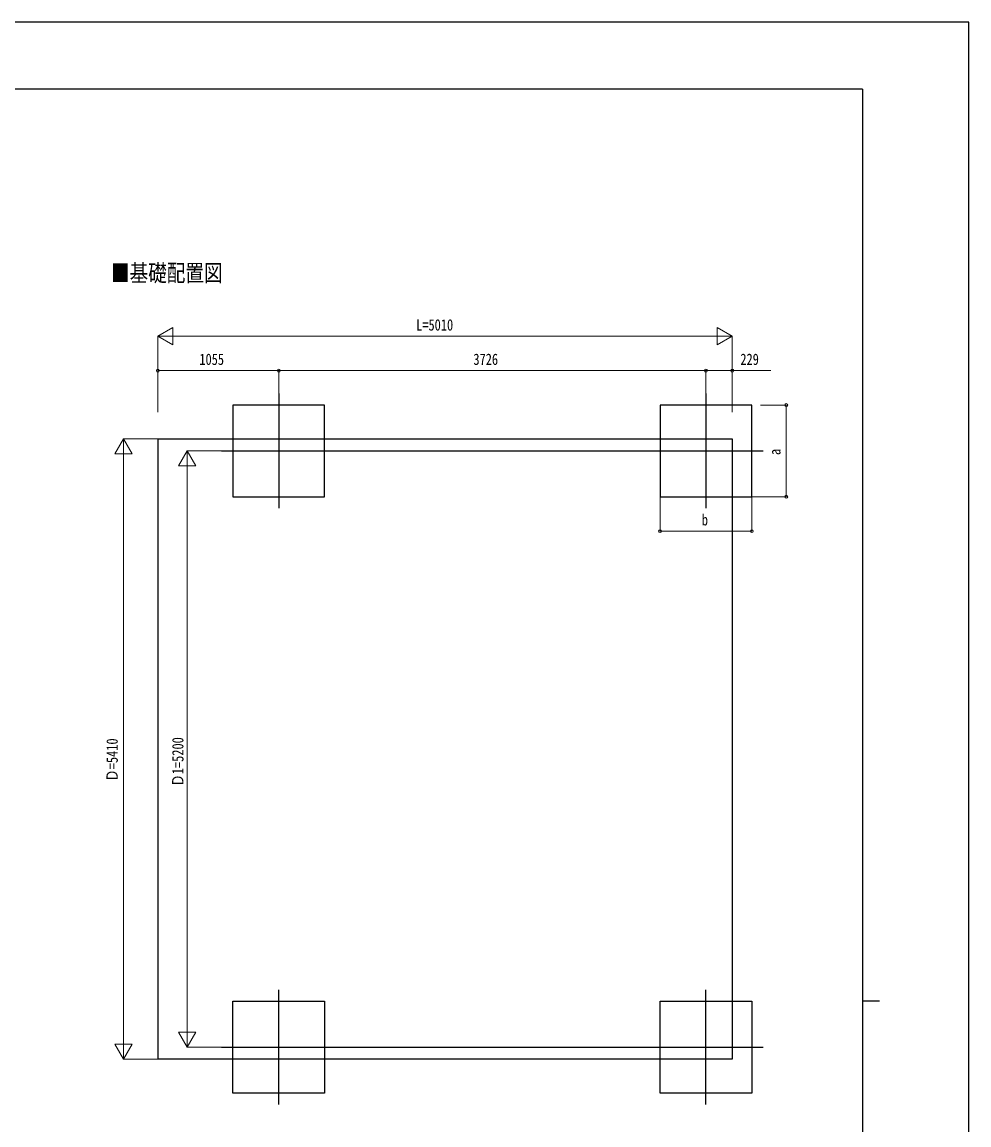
# Model space of a CAD drawing. Units: millimetres, scale not verified. Extents: x -12615 to 12615, y -8910 to 8910.
# Drawn here: x 4356 to 12615, y -708 to 8910 of the extents above; entities that cross this region are included whole.
import ezdxf
from ezdxf.enums import TextEntityAlignment as Align

# ---------------------------------------------------------------- set-up
doc = ezdxf.new("R2010")
doc.units = ezdxf.units.MM
doc.header["$LTSCALE"] = 30
for name, color, linetype in [('0-2_USER1', 3, 'Continuous'), ('0-5_YKK_12', 2, 'Continuous'), ('0-6_YKK_A1', 4, 'Continuous'), ('0-8_YKK_ZWAK', 7, 'Continuous')]:
    doc.layers.add(name, color=color, linetype=linetype)
doc.layers.add('0-7_YKK_D', color=6, linetype='Continuous', lineweight=18)
doc.styles.add('ＭＳ ゴシック', font='')
doc.styles.get('ＭＳ ゴシック').set_extended_font_data('MS Gothic')

msp = doc.modelspace()

# ---------------------------------------------------------------- linework, layer by layer
at = {"layer": '0-5_YKK_12'}
for p, q in [((6595.11, 5670), (6595.11, 4670)), ((10321.11, 5670), (10321.11, 4670)), ((6095.11, 5170), (10820.94, 5170)), ((6595.11, -530), (6595.11, 470)), ((10321.11, -530), (10321.11, 470)), ((6095.11, -30), (10820.94, -30))]:
    msp.add_line(p, q, dxfattribs=at)
at = {"layer": '0-6_YKK_A1'}
for p, q in [((5540.11, 5275), (10550.11, 5275)), ((5540.11, 5275), (5540.11, -135)), ((10550.11, 5275), (10550.11, -135)), ((10550.11, -135), (5540.11, -135))]:
    msp.add_line(p, q, dxfattribs=at)
for points in [[(6195.11, 4770), (6995.11, 4770), (6995.11, 5570), (6195.11, 5570)], [(9921.11, 4770), (10721.11, 4770), (10721.11, 5570), (9921.11, 5570)], [(6195.11, 370), (6995.11, 370), (6995.11, -430), (6195.11, -430)], [(9921.95, 370), (10721.95, 370), (10721.95, -430), (9921.95, -430)]]:
    msp.add_lwpolyline(points, close=True, dxfattribs=at)
at = {"layer": '0-7_YKK_D', "color": 1}
for p, q in [((5540.11, 6170), (5670.02, 6245)), ((5540.11, 5506.76), (5540.11, 6171)), ((5540.11, 6170), (5670.02, 6095)), ((5540.11, 6170), (5799.92, 6170)), ((5670.02, 6095), (5670.02, 6245)), ((5690.11, 6170), (10400.11, 6170)), ((10550.11, 6170), (10290.31, 6170)), ((10550.11, 6170), (10420.21, 6245)), ((10420.21, 6245), (10420.21, 6095)), ((10550.11, 6170), (10420.21, 6095)), ((10550.11, 5506.76), (10550.11, 6171)), ((5240.11, 5275), (5165.11, 5145.1)), ((5539.11, 5275), (5239.11, 5275)), ((5240.11, 5275), (5315.11, 5145.1)), ((5240.11, 5275), (5240.11, 5015.19)), ((5165.11, 5145.1), (5315.11, 5145.1)), ((5240.11, 15), (5240.11, 5125)), ((5795.11, 5170), (5720.11, 5040.1)), ((6094.11, 5170), (5794.11, 5170)), ((5795.11, 5170), (5870.11, 5040.1)), ((5795.11, 5170), (5795.11, 4910.19)), ((5720.11, 5040.1), (5870.11, 5040.1)), ((5795.11, 120), (5795.11, 5020)), ((5795.11, -30), (5795.11, 229.81)), ((5240.11, -135), (5240.11, 124.81)), ((5795.11, -30), (5720.11, 99.9)), ((5870.11, 99.9), (5720.11, 99.9)), ((5795.11, -30), (5870.11, 99.9)), ((5240.11, -135), (5165.11, -5.1)), ((5315.11, -5.1), (5165.11, -5.1)), ((5240.11, -135), (5315.11, -5.1)), ((6094.11, -30), (5794.11, -30)), ((5539.11, -135), (5239.11, -135))]:
    msp.add_line(p, q, dxfattribs=at)
at = {"layer": '0-7_YKK_D'}
for p, q in [((5540.11, 5507.76), (5540.11, 5871)), ((6595.11, 5870), (5540.11, 5870)), ((6595.11, 5671), (6595.11, 5871)), ((6595.11, 5671), (6595.11, 5871)), ((6595.11, 5870), (10321.11, 5870)), ((10321.11, 5671), (10321.11, 5871)), ((10321.11, 5671), (10321.11, 5871)), ((10550.11, 5506.76), (10550.11, 5871)), ((10796.48, 5570), (11022.11, 5570)), ((11021.11, 4770), (11021.11, 5570)), ((9921.11, 4769), (9921.11, 4469)), ((10721.11, 4769), (10721.11, 4469)), ((10722.11, 4770), (11022.11, 4770)), ((9921.11, 4470), (10721.11, 4470))]:
    msp.add_line(p, q, dxfattribs=at)
msp.add_lwpolyline([(10321.11, 5870), (10550.11, 5870), (10885.91, 5870)], dxfattribs=at)
for centre in [(5540.11, 5870), (6595.11, 5870), (6595.11, 5870), (10321.11, 5870), (10321.11, 5870), (10550.11, 5870), (11021.11, 5570), (11021.11, 4770), (9921.11, 4470), (10721.11, 4470)]:
    msp.add_circle(centre, 12.75, dxfattribs=at)
at = {"layer": '0-8_YKK_ZWAK'}
for p, q in [((11685.06, 8325), (-11714.94, 8325)), ((11685.06, 8325), (11685.06, -7575)), ((11685.06, 375), (11835.06, 375))]:
    msp.add_line(p, q, dxfattribs=at)
msp.add_lwpolyline([(-12615, -8910), (12615, -8910), (12615, 8910), (-12615, 8910)], close=True, dxfattribs=at)

# ---------------------------------------------------------------- texts
at = {"layer": '0-2_USER1', "style": 'ＭＳ ゴシック', "width": 0.8}
msp.add_text('■基礎配置図', height=148.5, dxfattribs=at).set_placement((5132.04, 6603.46), align=Align.BOTTOM_LEFT)
at = {"layer": '0-7_YKK_D', "color": 1, "style": 'ＭＳ ゴシック', "width": 0.8}
msp.add_text('L=5010', height=98.97, dxfattribs=at).set_placement((7793.11, 6190), align=Align.BOTTOM_LEFT)
at = {"layer": '0-7_YKK_D', "style": 'ＭＳ ゴシック', "width": 0.8}
for s, p in [('1055', (5902.01, 5890)), ('3726', (8292.51, 5890)), ('229', (10621.11, 5890)), ('b', (10285.11, 4490))]:
    msp.add_text(s, height=98.97, dxfattribs=at).set_placement(p, align=Align.BOTTOM_LEFT)
msp.add_text('a', height=98.97, rotation=90, dxfattribs=at).set_placement((11001.11, 5134), align=Align.BOTTOM_LEFT)
at = {"layer": '0-7_YKK_D', "color": 1, "style": 'ＭＳ ゴシック', "width": 0.8}
for s, p in [('Ｄ=5410', (5220.11, 2285.6)), ('Ｄ1=5200', (5793.11, 2242.4))]:
    msp.add_text(s, height=98.97, rotation=90, dxfattribs=at).set_placement(p, align=Align.BOTTOM_LEFT)

doc.saveas('drawing.dxf')
